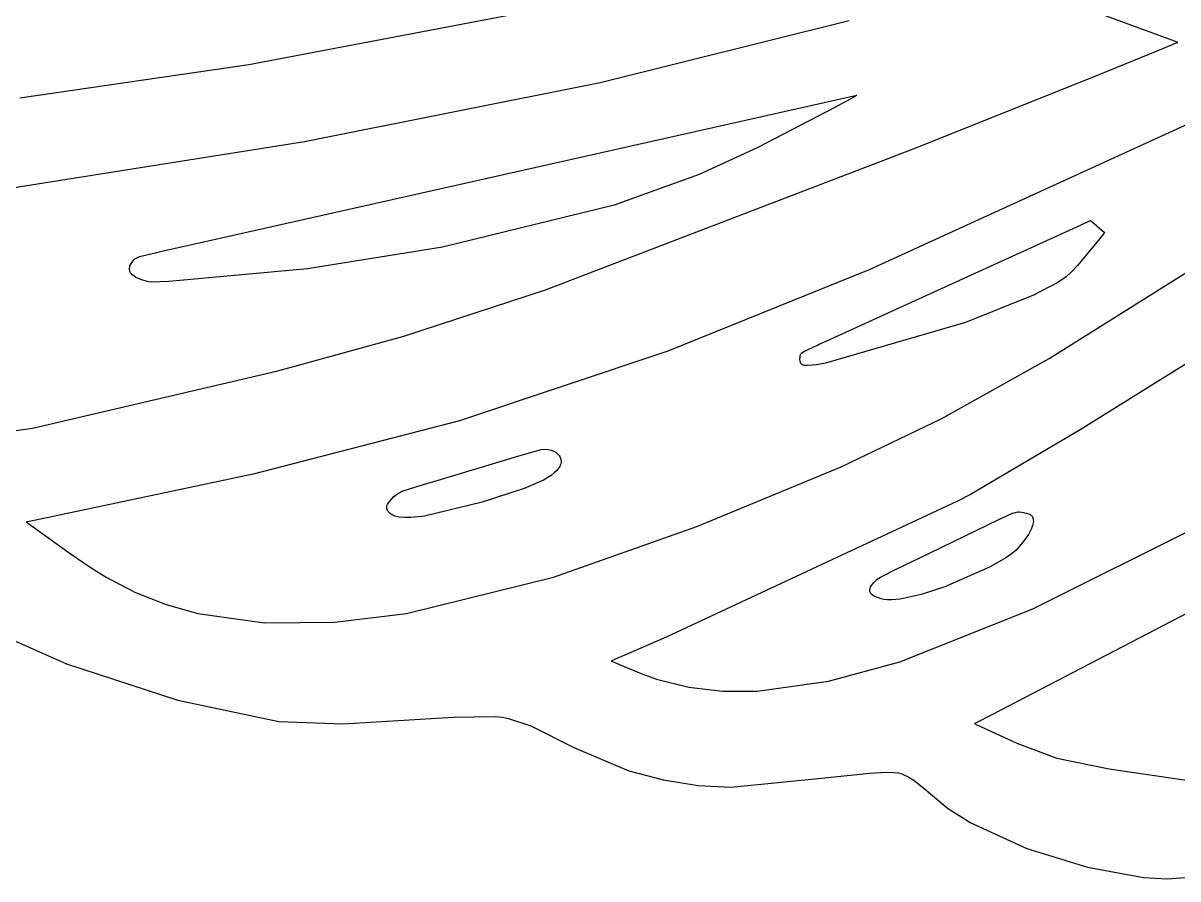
# Model space of a CAD drawing. Extents: x -12.8 to 12.7, y -1.7 to 5.4.
# Drawn here: x -9.244 to -6.621, y 1.371 to 3.315 of the extents above; entities that cross this region are included whole.
import ezdxf

# ---------------------------------------------------------------- set-up
doc = ezdxf.new("R2010")
doc.units = 0

msp = doc.modelspace()

# ---------------------------------------------------------------- linework, layer by layer
at = {"layer": 'Layer 1', "color": 7, "linetype": 'CONTINUOUS'}
for p, q in [((-8.731866, 3.221084), (-8.02229, 3.355585)), ((-6.64105, 3.278173), (-6.808765, 3.339646)), ((-7.368015, 3.320188), (-7.933312, 3.179211)), ((-6.668543, 3.251725), (-6.633548, 3.265957)), ((-6.623294, 3.271665), (-6.64105, 3.278173)), ((-6.633548, 3.265957), (-6.624429, 3.269672)), ((-6.624429, 3.269672), (-6.622103, 3.270621)), ((-6.621687, 3.271076), (-6.623294, 3.271665)), ((-6.622103, 3.270621), (-6.621516, 3.270861)), ((-6.621359, 3.270956), (-6.621687, 3.271076)), ((-6.621516, 3.270861), (-6.621368, 3.270921)), ((-6.621368, 3.270921), (-6.621331, 3.270936)), ((-6.621329, 3.270945), (-6.621359, 3.270956)), ((-6.621331, 3.270936), (-6.621322, 3.27094)), ((-6.621321, 3.270942), (-6.621329, 3.270945)), ((-6.621322, 3.27094), (-6.62132, 3.270941)), ((-6.621319, 3.270941), (-6.621321, 3.270942)), ((-6.62132, 3.270941), (-6.621319, 3.270941)), ((-6.621319, 3.270941), (-6.621319, 3.270941)), ((-6.621319, 3.270941), (-6.621319, 3.270941)), ((-6.621319, 3.270941), (-6.621319, 3.270941)), ((-6.621319, 3.270941), (-6.621319, 3.270941)), ((-6.621319, 3.270941), (-6.621319, 3.270941)), ((-6.621319, 3.270941), (-6.621319, 3.270941)), ((-6.796678, 3.19982), (-6.668543, 3.251725)), ((-9.251767, 3.144992), (-8.731866, 3.221084)), ((-6.336732, 3.205362), (-7.321144, 2.754786)), ((-7.933312, 3.179211), (-8.60519, 3.045293)), ((-7.214438, 3.032395), (-6.796678, 3.19982)), ((-8.807523, 2.823847), (-7.350287, 3.150878)), ((-7.351593, 3.150152), (-7.356144, 3.147633)), ((-7.350529, 3.150743), (-7.351593, 3.150152)), ((-7.350314, 3.150863), (-7.350529, 3.150743)), ((-7.350294, 3.150874), (-7.350314, 3.150863)), ((-7.350289, 3.150877), (-7.350294, 3.150874)), ((-7.350288, 3.150878), (-7.350289, 3.150877)), ((-7.350287, 3.150878), (-7.350288, 3.150878)), ((-7.350287, 3.150878), (-7.350287, 3.150878)), ((-7.350287, 3.150878), (-7.350287, 3.150878)), ((-7.350287, 3.150878), (-7.350287, 3.150878)), ((-7.402113, 3.122527), (-7.575663, 3.032142)), ((-7.356144, 3.147633), (-7.402113, 3.122527)), ((-8.60519, 3.045293), (-9.305926, 2.933714)), ((-8.057511, 2.708676), (-7.214438, 3.032395)), ((-7.575663, 3.032142), (-7.708728, 2.970694)), ((-7.708728, 2.970694), (-7.901829, 2.901482)), ((-7.901829, 2.901482), (-8.291798, 2.805758)), ((-6.859184, 2.848038), (-6.821327, 2.865287)), ((-6.080587, 2.866291), (-6.843571, 2.391052)), ((-6.821327, 2.865287), (-6.819563, 2.86609)), ((-6.819563, 2.86609), (-6.819563, 2.866091)), ((-6.819563, 2.866091), (-6.819563, 2.866091)), ((-6.819563, 2.866091), (-6.819563, 2.866091)), ((-6.819563, 2.866091), (-6.819563, 2.866091)), ((-6.819563, 2.866091), (-6.819563, 2.866091)), ((-6.819563, 2.866091), (-6.819563, 2.866091)), ((-6.819563, 2.866091), (-6.819563, 2.86609)), ((-6.819563, 2.86609), (-6.819563, 2.86609)), ((-6.819563, 2.86609), (-6.819562, 2.866089)), ((-6.819562, 2.866089), (-6.819551, 2.86608)), ((-6.819551, 2.86608), (-6.819496, 2.866033)), ((-6.819496, 2.866033), (-6.81926, 2.865833)), ((-6.81926, 2.865833), (-6.816839, 2.863772)), ((-6.816839, 2.863772), (-6.78787, 2.839118)), ((-7.261597, 2.66469), (-6.859184, 2.848038)), ((-6.789371, 2.837084), (-6.801376, 2.821312)), ((-6.788203, 2.838663), (-6.789371, 2.837084)), ((-6.787932, 2.839034), (-6.788203, 2.838663)), ((-6.787877, 2.839109), (-6.787932, 2.839034)), ((-6.787872, 2.839116), (-6.787877, 2.839109)), ((-6.78787, 2.839118), (-6.787872, 2.839116)), ((-6.78787, 2.839118), (-6.78787, 2.839118)), ((-6.78787, 2.839118), (-6.78787, 2.839118)), ((-6.78787, 2.839118), (-6.78787, 2.839118)), ((-6.78787, 2.839118), (-6.78787, 2.839118)), ((-6.78787, 2.839118), (-6.78787, 2.839118)), ((-8.929291, 2.79652), (-8.807523, 2.823847)), ((-6.913573, 2.552934), (-6.499508, 2.812534)), ((-6.801376, 2.821312), (-6.849363, 2.764136)), ((-8.990233, 2.77896), (-8.987607, 2.780852)), ((-8.987607, 2.780852), (-8.984309, 2.78257)), ((-8.984309, 2.78257), (-8.979965, 2.784243)), ((-8.979965, 2.784243), (-8.944582, 2.793089)), ((-8.944582, 2.793089), (-8.944539, 2.793098)), ((-8.944539, 2.793098), (-8.944538, 2.793099)), ((-8.944539, 2.793098), (-8.944539, 2.793098)), ((-8.944538, 2.793099), (-8.944535, 2.793099)), ((-8.944535, 2.793099), (-8.944522, 2.793102)), ((-8.944522, 2.793102), (-8.94447, 2.793114)), ((-8.94447, 2.793114), (-8.943912, 2.793239)), ((-8.943912, 2.793239), (-8.941151, 2.793859)), ((-8.941151, 2.793859), (-8.929291, 2.79652)), ((-8.291798, 2.805758), (-8.598444, 2.756245)), ((-9.002872, 2.75759), (-9.00269, 2.759397)), ((-9.002861, 2.755826), (-9.002872, 2.75759)), ((-9.002663, 2.754106), (-9.002861, 2.755826)), ((-9.00269, 2.759397), (-9.002312, 2.761247)), ((-9.002312, 2.761247), (-9.001733, 2.763141)), ((-9.001733, 2.763141), (-8.999958, 2.767059)), ((-8.999958, 2.767059), (-8.99733, 2.771155)), ((-8.99733, 2.771155), (-8.993816, 2.775428)), ((-8.993816, 2.775428), (-8.992565, 2.776764)), ((-8.992565, 2.776764), (-8.990233, 2.77896)), ((-8.598444, 2.756245), (-8.913054, 2.727516)), ((-7.321144, 2.754786), (-7.780016, 2.569672)), ((-6.849363, 2.764136), (-6.863837, 2.74893)), ((-9.002281, 2.752428), (-9.002663, 2.754106)), ((-9.001719, 2.750793), (-9.002281, 2.752428)), ((-9.000982, 2.749201), (-9.001719, 2.750793)), ((-9.000073, 2.747651), (-9.000982, 2.749201)), ((-8.998998, 2.746143), (-9.000073, 2.747651)), ((-8.996362, 2.743253), (-8.998998, 2.746143)), ((-8.993109, 2.74053), (-8.996362, 2.743253)), ((-8.989271, 2.737971), (-8.993109, 2.74053)), ((-8.984882, 2.735576), (-8.989271, 2.737971)), ((-8.974585, 2.731272), (-8.984882, 2.735576)), ((-8.962486, 2.727604), (-8.974585, 2.731272)), ((-6.875123, 2.7387), (-6.894232, 2.725611)), ((-6.863837, 2.74893), (-6.875123, 2.7387)), ((-8.958782, 2.726976), (-8.962486, 2.727604)), ((-8.953145, 2.726614), (-8.958782, 2.726976)), ((-8.913054, 2.727516), (-8.953145, 2.726614)), ((-8.379631, 2.603749), (-8.057511, 2.708676)), ((-6.894232, 2.725611), (-6.949033, 2.69683)), ((-6.949033, 2.69683), (-7.103599, 2.634931)), ((-7.419895, 2.592565), (-7.261597, 2.66469)), ((-7.103599, 2.634931), (-7.421597, 2.542348)), ((-8.665739, 2.524584), (-8.379631, 2.603749)), ((-7.47186, 2.567846), (-7.45965, 2.574276)), ((-7.45965, 2.574276), (-7.439813, 2.583491)), ((-7.439813, 2.583491), (-7.436284, 2.585098)), ((-7.436284, 2.585098), (-7.419895, 2.592565)), ((-7.780016, 2.569672), (-8.253472, 2.411207)), ((-7.479734, 2.549741), (-7.479636, 2.556377)), ((-7.479432, 2.546972), (-7.479734, 2.549741)), ((-7.479636, 2.556377), (-7.479433, 2.558769)), ((-7.479433, 2.558769), (-7.479225, 2.559942)), ((-7.478852, 2.544555), (-7.479432, 2.546972)), ((-7.479225, 2.559942), (-7.478882, 2.561055)), ((-7.478882, 2.561055), (-7.478367, 2.562133)), ((-7.478448, 2.543475), (-7.478852, 2.544555)), ((-7.478367, 2.562133), (-7.47764, 2.5632)), ((-7.47764, 2.5632), (-7.476664, 2.56428)), ((-7.476664, 2.56428), (-7.475401, 2.565398)), ((-7.475401, 2.565398), (-7.47186, 2.567846)), ((-7.158837, 2.415817), (-6.913573, 2.552934)), ((-9.223094, 2.39472), (-8.665739, 2.524584)), ((-7.477963, 2.54248), (-7.478448, 2.543475)), ((-7.477391, 2.541568), (-7.477963, 2.54248)), ((-7.476731, 2.540737), (-7.477391, 2.541568)), ((-7.475976, 2.539987), (-7.476731, 2.540737)), ((-7.475123, 2.539315), (-7.475976, 2.539987)), ((-7.474169, 2.538722), (-7.475123, 2.539315)), ((-7.473108, 2.538205), (-7.474169, 2.538722)), ((-7.471938, 2.537764), (-7.473108, 2.538205)), ((-7.46925, 2.537102), (-7.471938, 2.537764)), ((-7.466074, 2.536725), (-7.46925, 2.537102)), ((-7.462375, 2.536624), (-7.466074, 2.536725)), ((-7.441714, 2.538772), (-7.462375, 2.536624)), ((-7.421597, 2.542348), (-7.441714, 2.538772)), ((-7.385833, 2.30677), (-7.158837, 2.415817)), ((-9.524283, 2.351659), (-9.223094, 2.39472)), ((-8.253472, 2.411207), (-8.721819, 2.289727)), ((-6.843571, 2.391052), (-7.092306, 2.244039)), ((-8.113256, 2.33298), (-8.080656, 2.342581)), ((-8.080656, 2.342581), (-8.067333, 2.345837)), ((-8.067333, 2.345837), (-8.058361, 2.346757)), ((-8.058361, 2.346757), (-8.051462, 2.346323)), ((-8.051462, 2.346323), (-8.045134, 2.344924)), ((-8.045134, 2.344924), (-8.039444, 2.342699)), ((-8.039444, 2.342699), (-8.034456, 2.339787)), ((-8.034456, 2.339787), (-8.03024, 2.336327)), ((-8.03024, 2.336327), (-8.02686, 2.332458)), ((-8.311642, 2.273695), (-8.113256, 2.33298)), ((-8.02686, 2.332458), (-8.025504, 2.330413)), ((-8.024168, 2.310243), (-8.025576, 2.307263)), ((-8.025504, 2.330413), (-8.024383, 2.328319)), ((-8.024383, 2.328319), (-8.023504, 2.326191)), ((-8.023149, 2.313255), (-8.024168, 2.310243)), ((-8.023504, 2.326191), (-8.022877, 2.324048)), ((-8.022535, 2.316301), (-8.023149, 2.313255)), ((-8.022877, 2.324048), (-8.02266, 2.322976)), ((-8.02266, 2.322976), (-8.022582, 2.322488)), ((-8.022582, 2.322488), (-8.022341, 2.319378)), ((-8.022341, 2.319378), (-8.022535, 2.316301)), ((-8.721819, 2.289727), (-9.215836, 2.185851)), ((-8.045044, 2.28737), (-8.062375, 2.276792)), ((-8.037918, 2.292878), (-8.045044, 2.28737)), ((-8.031982, 2.298528), (-8.037918, 2.292878)), ((-8.027358, 2.304318), (-8.031982, 2.298528)), ((-8.025576, 2.307263), (-8.027358, 2.304318)), ((-7.713767, 2.171561), (-7.385833, 2.30677)), ((-8.380955, 2.252097), (-8.340177, 2.265166)), ((-8.340177, 2.265166), (-8.311642, 2.273695)), ((-8.105923, 2.257482), (-8.201993, 2.226606)), ((-8.062375, 2.276792), (-8.105923, 2.257482)), ((-8.414144, 2.225084), (-8.406812, 2.234206)), ((-8.406812, 2.234206), (-8.401936, 2.238996)), ((-8.401936, 2.238996), (-8.396313, 2.243604)), ((-8.396313, 2.243604), (-8.389987, 2.247779)), ((-8.389987, 2.247779), (-8.383003, 2.251272)), ((-8.383003, 2.251272), (-8.380955, 2.252097)), ((-7.092306, 2.244039), (-7.123773, 2.227964)), ((-8.418429, 2.216296), (-8.418404, 2.216668)), ((-8.418424, 2.216123), (-8.418429, 2.216296)), ((-8.418252, 2.21388), (-8.418424, 2.216123)), ((-8.418404, 2.216668), (-8.418316, 2.217118)), ((-8.418316, 2.217118), (-8.417955, 2.218239)), ((-8.417891, 2.211761), (-8.418252, 2.21388)), ((-8.417955, 2.218239), (-8.416512, 2.221251)), ((-8.417344, 2.209761), (-8.417891, 2.211761)), ((-8.416616, 2.207879), (-8.417344, 2.209761)), ((-8.415712, 2.206113), (-8.416616, 2.207879)), ((-8.416512, 2.221251), (-8.414144, 2.225084)), ((-8.414636, 2.20446), (-8.415712, 2.206113)), ((-8.413392, 2.202917), (-8.414636, 2.20446)), ((-8.201993, 2.226606), (-8.33256, 2.194935)), ((-7.123773, 2.227964), (-7.783822, 1.919893)), ((-6.124227, 2.222403), (-7.044295, 1.743686)), ((-6.996664, 2.20155), (-6.988245, 2.204105)), ((-6.988245, 2.204105), (-6.98486, 2.204567)), ((-6.98486, 2.204567), (-6.981659, 2.204609)), ((-6.981659, 2.204609), (-6.975619, 2.20396)), ((-6.975619, 2.20396), (-6.964802, 2.201801)), ((-6.950833, 1.984012), (-6.503636, 2.207645)), ((-9.237058, 2.18161), (-9.237059, 2.18161)), ((-9.237059, 2.18161), (-9.237059, 2.18161)), ((-9.237059, 2.18161), (-9.237059, 2.18161)), ((-9.237059, 2.18161), (-9.237059, 2.18161)), ((-9.237059, 2.18161), (-9.237059, 2.18161)), ((-9.237059, 2.18161), (-9.237059, 2.18161)), ((-9.237059, 2.18161), (-9.237059, 2.18161)), ((-9.237059, 2.18161), (-9.237058, 2.18161)), ((-9.237057, 2.181611), (-9.237058, 2.18161)), ((-9.237058, 2.18161), (-9.237056, 2.181608)), ((-9.23705, 2.181612), (-9.237057, 2.181611)), ((-9.237056, 2.181608), (-9.237048, 2.181602)), ((-9.234385, 2.182143), (-9.23705, 2.181612)), ((-9.237048, 2.181602), (-9.237014, 2.181576)), ((-9.237014, 2.181576), (-9.236654, 2.181304)), ((-9.236654, 2.181304), (-9.234892, 2.179977)), ((-9.234892, 2.179977), (-9.215639, 2.16564)), ((-9.215836, 2.185851), (-9.234385, 2.182143)), ((-8.411985, 2.201484), (-8.413392, 2.202917)), ((-8.408699, 2.198935), (-8.411985, 2.201484)), ((-8.404813, 2.196793), (-8.408699, 2.198935)), ((-8.400362, 2.19504), (-8.404813, 2.196793)), ((-8.389908, 2.192631), (-8.400362, 2.19504)), ((-8.377619, 2.191561), (-8.389908, 2.192631)), ((-8.363776, 2.191686), (-8.377619, 2.191561)), ((-8.33256, 2.194935), (-8.363776, 2.191686)), ((-7.208918, 2.099519), (-7.02778, 2.187307)), ((-7.02778, 2.187307), (-6.996664, 2.20155)), ((-6.964802, 2.201801), (-6.959858, 2.200049)), ((-6.959858, 2.200049), (-6.957667, 2.19895)), ((-6.957667, 2.19895), (-6.955726, 2.197683)), ((-6.955726, 2.197683), (-6.955286, 2.197338)), ((-6.955286, 2.197338), (-6.955232, 2.197294)), ((-6.955232, 2.197294), (-6.955225, 2.197288)), ((-6.955225, 2.197288), (-6.955224, 2.197287)), ((-6.955224, 2.197287), (-6.954217, 2.196382)), ((-6.954217, 2.196382), (-6.953318, 2.195415)), ((-6.953318, 2.195415), (-6.952523, 2.19439)), ((-6.952523, 2.19439), (-6.95183, 2.193309)), ((-6.95183, 2.193309), (-6.95074, 2.190986)), ((-6.94993, 2.17989), (-6.951362, 2.173511)), ((-6.95074, 2.190986), (-6.950025, 2.188465)), ((-6.950025, 2.188465), (-6.949667, 2.185763)), ((-6.949642, 2.182898), (-6.94993, 2.17989)), ((-6.949667, 2.185763), (-6.949642, 2.182898)), ((-9.215639, 2.16564), (-9.137412, 2.109546)), ((-8.039784, 2.056196), (-7.713767, 2.171561)), ((-6.960982, 2.15279), (-6.970148, 2.139098)), ((-6.953793, 2.166772), (-6.960982, 2.15279)), ((-6.951362, 2.173511), (-6.953793, 2.166772)), ((-6.970148, 2.139098), (-6.989022, 2.117211)), ((-9.137412, 2.109546), (-9.09006, 2.077588)), ((-7.25942, 2.075043), (-7.208918, 2.099519)), ((-7.010503, 2.100922), (-7.049036, 2.0789)), ((-6.996611, 2.11068), (-7.010503, 2.100922)), ((-6.989022, 2.117211), (-6.996611, 2.11068)), ((-9.09006, 2.077588), (-9.055354, 2.055793)), ((-7.29694, 2.056247), (-7.25942, 2.075043)), ((-7.049036, 2.0789), (-7.151051, 2.034203)), ((-9.055354, 2.055793), (-8.988922, 2.021192)), ((-8.373382, 1.97362), (-8.039784, 2.056196)), ((-7.312255, 2.04375), (-7.305113, 2.050879)), ((-7.305113, 2.050879), (-7.29694, 2.056247)), ((-8.988922, 2.021192), (-8.919475, 1.994002)), ((-7.321215, 2.025927), (-7.321181, 2.027413)), ((-7.321063, 2.024468), (-7.321215, 2.025927)), ((-7.321181, 2.027413), (-7.32097, 2.028927)), ((-7.32072, 2.023037), (-7.321063, 2.024468)), ((-7.32097, 2.028927), (-7.320588, 2.030469)), ((-7.320178, 2.021635), (-7.32072, 2.023037)), ((-7.320588, 2.030469), (-7.319342, 2.033632)), ((-7.319429, 2.020261), (-7.320178, 2.021635)), ((-7.318467, 2.018916), (-7.319429, 2.020261)), ((-7.319342, 2.033632), (-7.3175, 2.036902)), ((-7.3175, 2.036902), (-7.312255, 2.04375)), ((-7.151051, 2.034203), (-7.204219, 2.016881)), ((-8.919475, 1.994002), (-8.847306, 1.973774)), ((-7.317284, 2.017601), (-7.318467, 2.018916)), ((-7.315873, 2.016314), (-7.317284, 2.017601)), ((-7.31234, 2.013831), (-7.315873, 2.016314)), ((-7.307811, 2.011468), (-7.31234, 2.013831)), ((-7.295532, 2.007114), (-7.307811, 2.011468)), ((-7.289087, 2.00568), (-7.295532, 2.007114)), ((-7.281078, 2.004834), (-7.289087, 2.00568)), ((-7.272165, 2.004714), (-7.281078, 2.004834)), ((-7.25195, 2.006481), (-7.272165, 2.004714)), ((-7.204219, 2.016881), (-7.25195, 2.006481)), ((-8.847306, 1.973774), (-8.695961, 1.952422)), ((-8.537211, 1.953562), (-8.373382, 1.97362)), ((-7.252576, 1.863829), (-6.950833, 1.984012)), ((-9.371339, 1.959167), (-9.145951, 1.859497)), ((-8.695961, 1.952422), (-8.537211, 1.953562)), ((-7.783822, 1.919893), (-7.876319, 1.879457)), ((-7.908521, 1.865557), (-7.908535, 1.865551)), ((-7.908535, 1.865551), (-7.908535, 1.865551)), ((-7.908535, 1.865551), (-7.908535, 1.865551)), ((-7.908535, 1.865551), (-7.908535, 1.865551)), ((-7.908535, 1.865551), (-7.908535, 1.865551)), ((-7.908535, 1.865551), (-7.908535, 1.865551)), ((-7.908535, 1.865551), (-7.908535, 1.865551)), ((-7.908535, 1.865551), (-7.908535, 1.865551)), ((-7.908535, 1.865551), (-7.908535, 1.865551)), ((-7.908535, 1.865551), (-7.908535, 1.865551)), ((-7.908535, 1.865551), (-7.908535, 1.865551)), ((-7.908535, 1.865551), (-7.908532, 1.86555)), ((-7.908532, 1.86555), (-7.908519, 1.865544)), ((-7.908283, 1.865659), (-7.908521, 1.865557)), ((-7.908519, 1.865544), (-7.90847, 1.865522)), ((-7.90847, 1.865522), (-7.907948, 1.865289)), ((-7.906944, 1.866234), (-7.908283, 1.865659)), ((-7.907948, 1.865289), (-7.905422, 1.86417)), ((-7.900916, 1.868826), (-7.906944, 1.866234)), ((-7.905422, 1.86417), (-7.879266, 1.852928)), ((-7.876319, 1.879457), (-7.900916, 1.868826)), ((-7.414954, 1.819562), (-7.252576, 1.863829)), ((-9.145951, 1.859497), (-8.892619, 1.776997)), ((-7.879266, 1.852928), (-7.837049, 1.835988)), ((-7.837049, 1.835988), (-7.813928, 1.827515)), ((-7.813928, 1.827515), (-7.805802, 1.82473)), ((-7.805802, 1.82473), (-7.732391, 1.806114)), ((-7.576915, 1.797428), (-7.414954, 1.819562)), ((-7.732391, 1.806114), (-7.655842, 1.797376)), ((-7.655842, 1.797376), (-7.576915, 1.797428)), ((-8.892619, 1.776997), (-8.663346, 1.728506)), ((-8.51748, 1.723129), (-8.267399, 1.73794)), ((-8.267399, 1.73794), (-8.172333, 1.739286)), ((-8.172333, 1.739286), (-8.155256, 1.737758)), ((-8.155256, 1.737758), (-8.141513, 1.735256)), ((-8.141513, 1.735256), (-8.091277, 1.718028)), ((-7.044295, 1.743686), (-7.079534, 1.725405)), ((-8.663346, 1.728506), (-8.51748, 1.723129)), ((-8.091277, 1.718028), (-7.993505, 1.668861)), ((-7.083148, 1.723531), (-7.083154, 1.723528)), ((-7.083154, 1.723528), (-7.083154, 1.723528)), ((-7.083154, 1.723528), (-7.083154, 1.723528)), ((-7.083154, 1.723528), (-7.083154, 1.723528)), ((-7.083154, 1.723528), (-7.083153, 1.723527)), ((-7.083153, 1.723527), (-7.083153, 1.723527)), ((-7.083153, 1.723527), (-7.083151, 1.723526)), ((-7.083151, 1.723526), (-7.083143, 1.723522)), ((-7.083106, 1.723552), (-7.083148, 1.723531)), ((-7.083143, 1.723522), (-7.083111, 1.723506)), ((-7.083111, 1.723506), (-7.082768, 1.723335)), ((-7.082541, 1.723845), (-7.083106, 1.723552)), ((-7.082768, 1.723335), (-7.081091, 1.7225)), ((-7.079534, 1.725405), (-7.082541, 1.723845)), ((-7.081091, 1.7225), (-7.0627, 1.713527)), ((-7.0627, 1.713527), (-6.987231, 1.679009)), ((-6.987231, 1.679009), (-6.896255, 1.644672)), ((-7.993505, 1.668861), (-7.8685, 1.616537)), ((-6.896255, 1.644672), (-6.777723, 1.620642)), ((-7.8685, 1.616537), (-7.790065, 1.595639)), ((-7.423642, 1.600098), (-7.322148, 1.610857)), ((-7.322148, 1.610857), (-7.283073, 1.612853)), ((-7.283073, 1.612853), (-7.267703, 1.612578)), ((-7.267703, 1.612578), (-7.255586, 1.611294)), ((-7.255586, 1.611294), (-7.250858, 1.610234)), ((-7.250858, 1.610234), (-7.247056, 1.6089)), ((-7.247056, 1.6089), (-7.233598, 1.602522)), ((-7.233598, 1.602522), (-7.221067, 1.594786)), ((-6.777723, 1.620642), (-6.591957, 1.593476)), ((-7.790065, 1.595639), (-7.711082, 1.582551)), ((-7.711082, 1.582551), (-7.636941, 1.578957)), ((-7.636941, 1.578957), (-7.423642, 1.600098)), ((-7.221067, 1.594786), (-7.197371, 1.576129)), ((-7.197371, 1.576129), (-7.145546, 1.532259)), ((-7.145546, 1.532259), (-7.144306, 1.531346)), ((-7.144306, 1.531346), (-7.091741, 1.497774)), ((-7.091741, 1.497774), (-6.964717, 1.439768)), ((-6.964717, 1.439768), (-6.826632, 1.397173)), ((-6.826632, 1.397173), (-6.699246, 1.373866)), ((-6.699246, 1.373866), (-6.646365, 1.370656)), ((-6.646365, 1.370656), (-6.528601, 1.379417))]:
    msp.add_line(p, q, dxfattribs=at)

doc.saveas('drawing.dxf')
